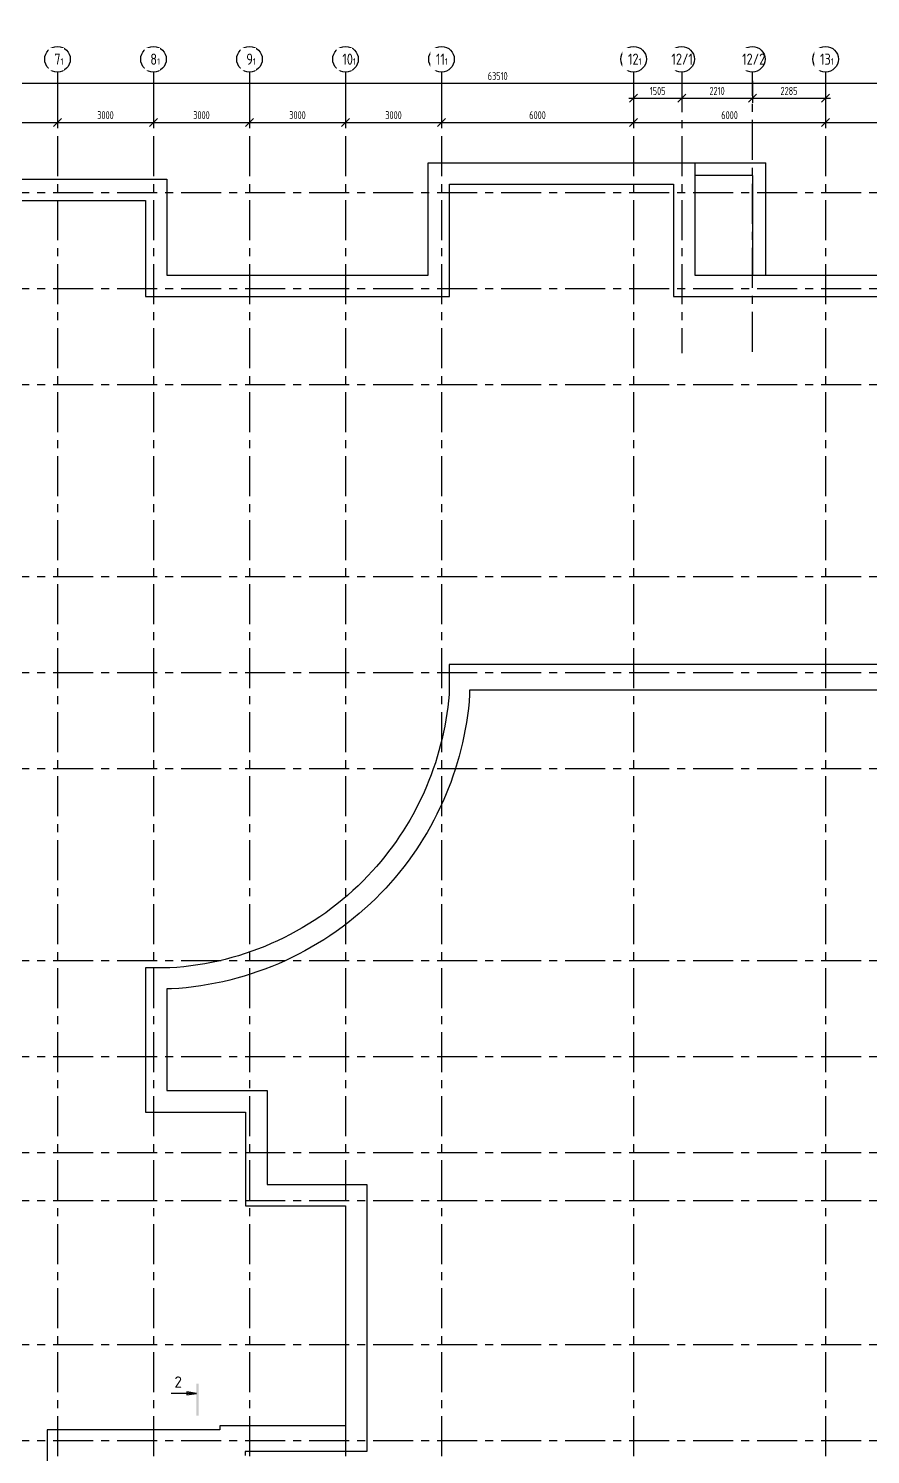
# Model space of a CAD drawing. Header units: millimetres. Extents: x -9318 to 9016603, y 0 to 838141.
# Drawn here: x 74497 to 100805, y 667575 to 712130 of the extents above; entities that cross this region are included whole.
import ezdxf
from ezdxf import colors
from ezdxf.entities.mleader import LeaderData, LeaderLine
from ezdxf.math import Vec2, Vec3

# ---------------------------------------------------------------- set-up
doc = ezdxf.new("R2010")
doc.units = ezdxf.units.MM
doc.linetypes.add('CENTER', pattern=[2, 1.25, -0.25, 0.25, -0.25])
doc.layers.get('Defpoints').update_dxf_attribs({"color": 8})
doc.layers.add('АР_Разрезы', color=175, linetype='Continuous', lineweight=9)
doc.styles.add('ISOCPEUR', font='isocpeur.ttf', dxfattribs={"width": 0.7})
doc.styles.add('METRO-STYLE', font='isocpeur.ttf', dxfattribs={"width": 0.9, "oblique": 15})
doc.styles.add('ГОСТ 2.304', font='isocpeur.ttf', dxfattribs={"width": 0.7})
doc.dimstyles.new('СПДС', dxfattribs={"dimscale": 100, "dimtxt": 2.5, "dimasz": 2.5, "dimexe": 1.5, "dimexo": 0, "dimgap": 1, "dimtad": 1, "dimdec": 0, "dimrnd": 1, "dimtxsty": 'ГОСТ 2.304', "dimblk": 'OBLIQUE', "dimcen": 2.5, "dimdle": 1.5, "dimadec": 0, "dimazin": 2, "dimtfac": 0.75, "dimtdec": 0, "dimtmove": 1, "dimatfit": 3, "dimfxl": 1, "dimtolj": 1, "dimarcsym": 1})

# ---------------------------------------------------------------- blocks, each defined once
blk = doc.blocks.new('_Oblique')
at = {"color": 8, "linetype": 'ByBlock', "lineweight": -2}
blk.add_line((-0.5, -0.5), (0.5, 0.5), dxfattribs=at)
blk = doc.blocks.new('*D1540')
at = {"color": 8, "lineweight": -2, "ltscale": 100, "transparency": 16777216}
for p, q in [((72402, 709198), (72402, 709348)), ((75402, 709580), (75402, 709048)), ((72252, 709198), (75552, 709198))]:
    blk.add_line(p, q, dxfattribs=at)
at = {"layer": 'Defpoints', "color": 0, "ltscale": 100, "transparency": 16777216}
for p in [(75402, 709580), (72402, 709198), (75402, 709198)]:
    blk.add_point(p, dxfattribs=at)
at = {"color": 8, "lineweight": -2, "ltscale": 100, "transparency": 16777216, "xscale": 250, "yscale": 250, "zscale": 250, "rotation": 180}
blk.add_blockref('_Oblique', (72402, 709198), dxfattribs=at)
at = {"color": 8, "lineweight": -2, "ltscale": 100, "transparency": 16777216, "xscale": 250, "yscale": 250, "zscale": 250}
blk.add_blockref('_Oblique', (75402, 709198), dxfattribs=at)
at = {"color": 8, "ltscale": 100, "transparency": 16777216, "insert": (73902, 709423), "char_height": 250, "attachment_point": 5, "style": 'ГОСТ 2.304'}
blk.add_mtext('\\A1;3000', dxfattribs=at)
blk = doc.blocks.new('*D1541')
at = {"color": 8, "lineweight": -2, "ltscale": 100, "transparency": 16777216}
for p, q in [((75402, 709580), (75402, 709048)), ((78402, 709574), (78402, 709048)), ((75252, 709198), (78552, 709198))]:
    blk.add_line(p, q, dxfattribs=at)
at = {"layer": 'Defpoints', "color": 0, "ltscale": 100, "transparency": 16777216}
for p in [(75402, 709580), (78402, 709574), (78402, 709198)]:
    blk.add_point(p, dxfattribs=at)
at = {"color": 8, "lineweight": -2, "ltscale": 100, "transparency": 16777216, "xscale": 250, "yscale": 250, "zscale": 250, "rotation": 180}
blk.add_blockref('_Oblique', (75402, 709198), dxfattribs=at)
at = {"color": 8, "lineweight": -2, "ltscale": 100, "transparency": 16777216, "xscale": 250, "yscale": 250, "zscale": 250}
blk.add_blockref('_Oblique', (78402, 709198), dxfattribs=at)
at = {"color": 8, "ltscale": 100, "transparency": 16777216, "insert": (76902, 709423), "char_height": 250, "attachment_point": 5, "style": 'ГОСТ 2.304'}
blk.add_mtext('\\A1;3000', dxfattribs=at)
blk = doc.blocks.new('*D1542')
at = {"color": 8, "lineweight": -2, "ltscale": 100, "transparency": 16777216}
for p, q in [((78402, 709574), (78402, 709048)), ((81402, 709586), (81402, 709048)), ((78252, 709198), (81552, 709198))]:
    blk.add_line(p, q, dxfattribs=at)
at = {"layer": 'Defpoints', "color": 0, "ltscale": 100, "transparency": 16777216}
for p in [(78402, 709574), (81402, 709586), (81402, 709198)]:
    blk.add_point(p, dxfattribs=at)
at = {"color": 8, "lineweight": -2, "ltscale": 100, "transparency": 16777216, "xscale": 250, "yscale": 250, "zscale": 250, "rotation": 180}
blk.add_blockref('_Oblique', (78402, 709198), dxfattribs=at)
at = {"color": 8, "lineweight": -2, "ltscale": 100, "transparency": 16777216, "xscale": 250, "yscale": 250, "zscale": 250}
blk.add_blockref('_Oblique', (81402, 709198), dxfattribs=at)
at = {"color": 8, "ltscale": 100, "transparency": 16777216, "insert": (79902, 709423), "char_height": 250, "attachment_point": 5, "style": 'ГОСТ 2.304'}
blk.add_mtext('\\A1;3000', dxfattribs=at)
blk = doc.blocks.new('*D1543')
at = {"color": 8, "lineweight": -2, "ltscale": 100, "transparency": 16777216}
for p, q in [((81402, 709586), (81402, 709048)), ((84402, 709540), (84402, 709048)), ((81252, 709198), (84552, 709198))]:
    blk.add_line(p, q, dxfattribs=at)
at = {"layer": 'Defpoints', "color": 0, "ltscale": 100, "transparency": 16777216}
for p in [(81402, 709586), (84402, 709540), (84402, 709198)]:
    blk.add_point(p, dxfattribs=at)
at = {"color": 8, "lineweight": -2, "ltscale": 100, "transparency": 16777216, "xscale": 250, "yscale": 250, "zscale": 250, "rotation": 180}
blk.add_blockref('_Oblique', (81402, 709198), dxfattribs=at)
at = {"color": 8, "lineweight": -2, "ltscale": 100, "transparency": 16777216, "xscale": 250, "yscale": 250, "zscale": 250}
blk.add_blockref('_Oblique', (84402, 709198), dxfattribs=at)
at = {"color": 8, "ltscale": 100, "transparency": 16777216, "insert": (82902, 709423), "char_height": 250, "attachment_point": 5, "style": 'ГОСТ 2.304'}
blk.add_mtext('\\A1;3000', dxfattribs=at)
blk = doc.blocks.new('*D1544')
at = {"color": 8, "lineweight": -2, "ltscale": 100, "transparency": 16777216}
for p, q in [((84402, 709540), (84402, 709048)), ((87402, 709540), (87402, 709048)), ((84252, 709198), (87552, 709198))]:
    blk.add_line(p, q, dxfattribs=at)
at = {"layer": 'Defpoints', "color": 0, "ltscale": 100, "transparency": 16777216}
for p in [(84402, 709540), (87402, 709540), (87402, 709198)]:
    blk.add_point(p, dxfattribs=at)
at = {"color": 8, "lineweight": -2, "ltscale": 100, "transparency": 16777216, "xscale": 250, "yscale": 250, "zscale": 250, "rotation": 180}
blk.add_blockref('_Oblique', (84402, 709198), dxfattribs=at)
at = {"color": 8, "lineweight": -2, "ltscale": 100, "transparency": 16777216, "xscale": 250, "yscale": 250, "zscale": 250}
blk.add_blockref('_Oblique', (87402, 709198), dxfattribs=at)
at = {"color": 8, "ltscale": 100, "transparency": 16777216, "insert": (85902, 709423), "char_height": 250, "attachment_point": 5, "style": 'ГОСТ 2.304'}
blk.add_mtext('\\A1;3000', dxfattribs=at)
blk = doc.blocks.new('*D1545')
at = {"color": 8, "lineweight": -2, "ltscale": 100, "transparency": 16777216}
for p, q in [((87402, 710327), (87402, 709048)), ((93402, 710446), (93402, 709048)), ((87252, 709198), (93552, 709198))]:
    blk.add_line(p, q, dxfattribs=at)
at = {"layer": 'Defpoints', "color": 0, "ltscale": 100, "transparency": 16777216}
for p in [(87402, 710327), (93402, 710446), (93402, 709198)]:
    blk.add_point(p, dxfattribs=at)
at = {"color": 8, "lineweight": -2, "ltscale": 100, "transparency": 16777216, "xscale": 250, "yscale": 250, "zscale": 250, "rotation": 180}
blk.add_blockref('_Oblique', (87402, 709198), dxfattribs=at)
at = {"color": 8, "lineweight": -2, "ltscale": 100, "transparency": 16777216, "xscale": 250, "yscale": 250, "zscale": 250}
blk.add_blockref('_Oblique', (93402, 709198), dxfattribs=at)
at = {"color": 8, "ltscale": 100, "transparency": 16777216, "insert": (90402, 709423), "char_height": 250, "attachment_point": 5, "style": 'ГОСТ 2.304'}
blk.add_mtext('\\A1;6000', dxfattribs=at)
blk = doc.blocks.new('*D1546')
at = {"color": 8, "lineweight": -2, "ltscale": 100, "transparency": 16777216}
for p, q in [((93402, 709659), (93402, 709048)), ((99402, 709734), (99402, 709048)), ((93252, 709198), (99552, 709198))]:
    blk.add_line(p, q, dxfattribs=at)
at = {"layer": 'Defpoints', "color": 0, "ltscale": 100, "transparency": 16777216}
for p in [(93402, 709659), (99402, 709734), (99402, 709198)]:
    blk.add_point(p, dxfattribs=at)
at = {"color": 8, "lineweight": -2, "ltscale": 100, "transparency": 16777216, "xscale": 250, "yscale": 250, "zscale": 250, "rotation": 180}
blk.add_blockref('_Oblique', (93402, 709198), dxfattribs=at)
at = {"color": 8, "lineweight": -2, "ltscale": 100, "transparency": 16777216, "xscale": 250, "yscale": 250, "zscale": 250}
blk.add_blockref('_Oblique', (99402, 709198), dxfattribs=at)
at = {"color": 8, "ltscale": 100, "transparency": 16777216, "insert": (96402, 709423), "char_height": 250, "attachment_point": 5, "style": 'ГОСТ 2.304'}
blk.add_mtext('\\A1;6000', dxfattribs=at)
blk = doc.blocks.new('*D1547')
at = {"color": 8, "lineweight": -2, "ltscale": 100, "transparency": 16777216}
for p, q in [((105402, 709771), (105402, 709048)), ((99402, 709734), (99402, 709048)), ((99252, 709198), (105552, 709198))]:
    blk.add_line(p, q, dxfattribs=at)
at = {"layer": 'Defpoints', "color": 0, "ltscale": 100, "transparency": 16777216}
for p in [(105402, 709771), (99402, 709734), (105402, 709198)]:
    blk.add_point(p, dxfattribs=at)
at = {"color": 8, "lineweight": -2, "ltscale": 100, "transparency": 16777216, "xscale": 250, "yscale": 250, "zscale": 250, "rotation": 180}
blk.add_blockref('_Oblique', (99402, 709198), dxfattribs=at)
at = {"color": 8, "lineweight": -2, "ltscale": 100, "transparency": 16777216, "xscale": 250, "yscale": 250, "zscale": 250}
blk.add_blockref('_Oblique', (105402, 709198), dxfattribs=at)
at = {"color": 8, "ltscale": 100, "transparency": 16777216, "insert": (102402, 709423), "char_height": 250, "attachment_point": 5, "style": 'ГОСТ 2.304'}
blk.add_mtext('\\A1;6000', dxfattribs=at)
blk = doc.blocks.new('*D1551')
at = {"color": 8, "lineweight": -2, "ltscale": 100, "transparency": 16777216}
for p, q in [((93252, 709954), (95057, 709954)), ((93402, 709973), (93402, 709804)), ((94907, 709973), (94907, 709804))]:
    blk.add_line(p, q, dxfattribs=at)
at = {"layer": 'Defpoints', "color": 0, "ltscale": 100, "transparency": 16777216}
for p in [(93402, 709973), (94907, 709973), (94907, 709954)]:
    blk.add_point(p, dxfattribs=at)
at = {"color": 8, "lineweight": -2, "ltscale": 100, "transparency": 16777216, "xscale": 250, "yscale": 250, "zscale": 250, "rotation": 180}
blk.add_blockref('_Oblique', (93402, 709954), dxfattribs=at)
at = {"color": 8, "lineweight": -2, "ltscale": 100, "transparency": 16777216, "xscale": 250, "yscale": 250, "zscale": 250}
blk.add_blockref('_Oblique', (94907, 709954), dxfattribs=at)
at = {"color": 8, "ltscale": 100, "transparency": 16777216, "insert": (94155, 710179), "char_height": 250, "attachment_point": 5, "style": 'ГОСТ 2.304'}
blk.add_mtext('\\A1;1505', dxfattribs=at)
blk = doc.blocks.new('*D1552')
at = {"color": 8, "lineweight": -2, "ltscale": 100, "transparency": 16777216}
for p, q in [((97117, 710495), (97117, 709804)), ((94757, 709954), (97267, 709954)), ((94907, 709973), (94907, 709804))]:
    blk.add_line(p, q, dxfattribs=at)
at = {"layer": 'Defpoints', "color": 0, "ltscale": 100, "transparency": 16777216}
for p in [(97117, 710495), (94907, 709973), (97117, 709954)]:
    blk.add_point(p, dxfattribs=at)
at = {"color": 8, "lineweight": -2, "ltscale": 100, "transparency": 16777216, "xscale": 250, "yscale": 250, "zscale": 250, "rotation": 180}
blk.add_blockref('_Oblique', (94907, 709954), dxfattribs=at)
at = {"color": 8, "lineweight": -2, "ltscale": 100, "transparency": 16777216, "xscale": 250, "yscale": 250, "zscale": 250}
blk.add_blockref('_Oblique', (97117, 709954), dxfattribs=at)
at = {"color": 8, "ltscale": 100, "transparency": 16777216, "insert": (96012, 710179), "char_height": 250, "attachment_point": 5, "style": 'ГОСТ 2.304'}
blk.add_mtext('\\A1;2210', dxfattribs=at)
blk = doc.blocks.new('*D1553')
at = {"color": 8, "lineweight": -2, "ltscale": 100, "transparency": 16777216}
for p, q in [((97117, 710495), (97117, 709804)), ((99402, 710311), (99402, 709804)), ((96967, 709954), (99552, 709954))]:
    blk.add_line(p, q, dxfattribs=at)
at = {"layer": 'Defpoints', "color": 0, "ltscale": 100, "transparency": 16777216}
for p in [(97117, 710495), (99402, 710311), (99402, 709954)]:
    blk.add_point(p, dxfattribs=at)
at = {"color": 8, "lineweight": -2, "ltscale": 100, "transparency": 16777216, "xscale": 250, "yscale": 250, "zscale": 250, "rotation": 180}
blk.add_blockref('_Oblique', (97117, 709954), dxfattribs=at)
at = {"color": 8, "lineweight": -2, "ltscale": 100, "transparency": 16777216, "xscale": 250, "yscale": 250, "zscale": 250}
blk.add_blockref('_Oblique', (99402, 709954), dxfattribs=at)
at = {"color": 8, "ltscale": 100, "transparency": 16777216, "insert": (98260, 710179), "char_height": 250, "attachment_point": 5, "style": 'ГОСТ 2.304'}
blk.add_mtext('\\A1;2285', dxfattribs=at)
blk = doc.blocks.new('*D1555')
at = {"color": 8, "lineweight": -2, "ltscale": 100, "transparency": 16777216}
for p, q in [((57252, 710420), (121062, 710420)), ((57402, 710420), (57402, 710570)), ((120912, 710420), (120912, 710570))]:
    blk.add_line(p, q, dxfattribs=at)
at = {"layer": 'Defpoints', "color": 0, "ltscale": 100, "transparency": 16777216}
for p in [(57402, 710420), (120912, 710420), (120912, 710420)]:
    blk.add_point(p, dxfattribs=at)
at = {"color": 8, "lineweight": -2, "ltscale": 100, "transparency": 16777216, "xscale": 250, "yscale": 250, "zscale": 250, "rotation": 180}
blk.add_blockref('_Oblique', (57402, 710420), dxfattribs=at)
at = {"color": 8, "lineweight": -2, "ltscale": 100, "transparency": 16777216, "xscale": 250, "yscale": 250, "zscale": 250}
blk.add_blockref('_Oblique', (120912, 710420), dxfattribs=at)
at = {"color": 8, "ltscale": 100, "transparency": 16777216, "insert": (89157, 710645), "char_height": 250, "attachment_point": 5, "style": 'ГОСТ 2.304'}
blk.add_mtext('\\A1;63510', dxfattribs=at)
blk = doc.blocks.new('_DotSmall')
at = {"color": 8, "linetype": 'ByBlock', "const_width": 0.5}
blk.add_lwpolyline([(-0.0625, 0, 1), (0.0625, 0, 1)], format="xyb", close=True, dxfattribs=at)
blk = doc.blocks.new('A$C60573c2e')
at = {"layer": 'АР_Разрезы', "ltscale": 100}
h = blk.add_hatch(color=8, dxfattribs=at)
h.dxf.hatch_style = 1
h.paths.add_polyline_path([(22341, -38222), (22411, -38222), (22411, -37222), (22341, -37222)])
h.paths.add_polyline_path([(22040, -37573), (22341, -37522), (22040, -37522)])
h.paths.add_polyline_path([(22040, -37522), (22341, -37522), (22040, -37472)])
at = {"layer": 'АР_Разрезы', "color": 8, "lineweight": 25, "ltscale": 100}
for p, q in [((22341, -37522), (22040, -37472)), ((22040, -37472), (22040, -37573)), ((22040, -37573), (22341, -37522))]:
    blk.add_line(p, q, dxfattribs=at)
at = {"layer": 'АР_Разрезы', "color": 8, "lineweight": 25, "ltscale": 100, "elevation": 0}
blk.add_lwpolyline([(22341, -37522), (21557, -37522)], dxfattribs=at)
at = {"layer": 'АР_Разрезы', "color": 8, "lineweight": 25, "ltscale": 100, "insert": (21891, -36993), "char_height": 350, "width": 583.33, "attachment_point": 3, "style": 'METRO-STYLE'}
blk.add_mtext('{\\Q0;\\W1;2}', dxfattribs=at)

msp = doc.modelspace()

# ---------------------------------------------------------------- linework, layer by layer
at = {"linetype": 'CENTER', "ltscale": 1000}
for p, q in [((75402.03, 710770.43), (75402.03, 655038.08)), ((78402.03, 710770.43), (78402.03, 655038.08)), ((81402.03, 710770.43), (81402.03, 655038.08)), ((84402.03, 710770.43), (84402.03, 655038.08)), ((87402.03, 710770.43), (87402.03, 655038.08)), ((93402.03, 710770.43), (93402.03, 655038.08)), ((94907.03, 710770.43), (94907.03, 701982.83)), ((97117.03, 702024.23), (97117.03, 710768.97)), ((99402.03, 710770.43), (99402.03, 655038.08)), ((51268.34, 707007.96), (134446.74, 707007.96)), ((51268.34, 704007.96), (134446.74, 704007.96)), ((51268.34, 701007.96), (134446.74, 701007.96)), ((51268.34, 695007.96), (134446.74, 695007.96)), ((51268.34, 692007.96), (134446.74, 692007.96)), ((51268.34, 689007.96), (134446.74, 689007.96)), ((51268.34, 683007.96), (134446.74, 683007.96)), ((51268.34, 680007.96), (134446.74, 680007.96)), ((51268.34, 677007.96), (134446.74, 677007.96)), ((51268.34, 675507.96), (134446.74, 675507.96)), ((51268.34, 671007.96), (134446.74, 671007.96)), ((51268.34, 668007.96), (134446.74, 668007.96))]:
    msp.add_line(p, q, dxfattribs=at)
at = {"ltscale": 100}
for points in [[(62920.66, 658292.96), (62920.66, 682587.96), (56980.78, 682587.96), (56980.78, 695427.96), (60490.56, 695427.96), (60490.56, 695567.96, -0.2153269), (63089.44, 701322.9, -0.15039384), (68840.78, 703918.18), (68980.78, 703918.18), (68980.78, 707427.96), (78820.78, 707427.96), (78820.78, 704427.96), (86980.78, 704427.96), (86980.78, 707937.96), (97530.78, 707937.96)], [(63720.66, 659092.96), (63720.66, 683257.96), (57650.78, 683257.96), (57650.78, 694757.96), (61218.02, 694757.96), (61217.82, 695572.98, -0.18105595), (63600.79, 700807.95, -0.18118062), (68840.13, 703191.28), (69650.78, 703191.28), (69650.78, 706757.96), (78150.78, 706757.96), (78150.78, 703757.96), (87650.78, 703757.96), (87650.78, 707267.97), (94651.06, 707267.95), (94650.5, 703757.79), (120660.77, 703757.82)], [(95320.78, 704427.96), (121330.78, 704427.96), (121330.78, 694587.96), (117820.78, 694587.96), (117820.78, 691457.96), (88280.14, 691457.96), (88280.14, 691317.96, -0.1768281), (85510.14, 685116.61, -0.18821254), (78960.66, 682123.22), (78820.66, 682123.22), (78820.66, 678942.96), (81950.66, 678942.96), (81950.66, 676012.96), (85070.81, 676012.96), (85070.81, 667672.96), (81270.66, 667672.96), (81270.66, 667542.96)], [(117150.78, 692257.96), (87635.78, 692257.96), (87635.78, 691317.96, -0.17135881), (85104.34, 685655.51, -0.19045462), (78909.01, 682776.65), (78150.66, 682776.65), (78150.66, 678272.96), (81280.66, 678272.96), (81280.66, 675342.96), (84402.03, 675342.96)]]:
    msp.add_lwpolyline(points, format="xyb", dxfattribs=at)
msp.add_lwpolyline([(95320.57, 704427.99), (97130.78, 704427.93), (97130.78, 707537.96), (95320.99, 707538.02)], close=True, dxfattribs=at)
for points in [[(95321.33, 707937.96), (95320.78, 704427.96)], [(97530.78, 704427.96), (97530.78, 707937.96)], [(84402.03, 675342.96), (84400.78, 668472.96), (80470.66, 668472.96), (80470.66, 668342.96), (75080.65, 668342.95), (75080.66, 659892.96)]]:
    msp.add_lwpolyline(points, dxfattribs=at)
at = {"ltscale": 0.5}
for centre in [(75402.03, 711170.43), (78402.03, 711170.43), (81402.03, 711170.43), (84402.03, 711170.43), (87402.03, 711170.43), (93402.03, 711170.43), (94902.03, 711170.43), (97112.03, 711170.43), (99402.03, 711170.43)]:
    msp.add_circle(centre, 400, dxfattribs=at)

# ---------------------------------------------------------------- block references
at = {"ltscale": 100}
msp.add_blockref('A$C60573c2e', (57402.03, 707007.96), dxfattribs=at)

# ---------------------------------------------------------------- dimensions: what is measured, and where the dimension line sits
for base, p1, p2, picture, middle in [((93402.03, 709198.06), (87402.03, 710326.77), (93402.03, 710446.25), '*D1545', (90402.03, 709423.06)), ((94907.03, 709953.93), (93402.03, 709973.25), (94907.03, 709973.25), '*D1551', (94154.53, 710178.93)), ((97117.03, 709953.93), (94907.03, 709973.25), (97117.03, 710494.91), '*D1552', (96012.03, 710178.93)), ((99402.03, 709953.93), (97117.03, 710494.91), (99402.03, 710311.36), '*D1553', (98259.53, 710178.93)), ((105402.03, 709198.06), (99402.03, 709733.72), (105402.03, 709770.72), '*D1547', (102402.03, 709423.06)), ((75402.03, 709198.06), (72402.03, 709198.06), (75402.03, 709580.09), '*D1540', (73902.03, 709423.06)), ((78402.03, 709198.06), (75402.03, 709580.09), (78402.03, 709574.34), '*D1541', (76902.03, 709423.06)), ((81402.03, 709198.06), (78402.03, 709574.34), (81402.03, 709585.91), '*D1542', (79902.03, 709423.06)), ((84402.03, 709198.06), (81402.03, 709585.91), (84402.03, 709539.64), '*D1543', (82902.03, 709423.06)), ((87402.03, 709198.06), (84402.03, 709539.64), (87402.03, 709539.77), '*D1544', (85902.03, 709423.06)), ((99402.03, 709198.06), (93402.03, 709659.25), (99402.03, 709733.72), '*D1546', (96402.03, 709423.06))]:
    dim = msp.add_linear_dim(base=base, p1=p1, p2=p2, dimstyle='СПДС', override={"dimclrd": 8, "dimclre": 8, "dimclrt": 8}, dxfattribs=at)
    dim.commit()
    dim.dimension.update_dxf_attribs({"geometry": picture, "text_midpoint": middle})

# ---------------------------------------------------------------- next in the draw order: texts
at = {"char_height": 350, "width": 123.8671, "attachment_point": 1, "line_spacing_factor": 1.149209, "style": 'ГОСТ 2.304', "bg_fill": 2}
for s, insert in [('{\\W0.8;7\\H0.57143x;1}', (75302.21, 711348.2)), ('{\\W0.8;8\\H0.57143x;1}', (78302.21, 711348.2)), ('{\\W0.8;9\\H0.57143x;1}', (81302.21, 711348.2)), ('{\\W0.8;10\\H0.57143x;1}', (84302.21, 711348.2)), ('{\\W0.8;11\\H0.57143x;1}', (87227.94, 711348.2)), ('{\\W0.8;12\\H0.57143x;1}', (93227.94, 711348.2)), ('{\\W0.8;12/1}', (94584.33, 711348.2)), ('{\\W0.8;12/2}', (96794.33, 711348.2))]:
    msp.add_mtext(s, dxfattribs=dict(at, insert=insert))
at = {"ltscale": 0.5, "insert": (99227.94, 711348.2), "char_height": 350, "width": 123.8671, "attachment_point": 1, "line_spacing_factor": 1.149209, "style": 'ГОСТ 2.304', "bg_fill": 2}
msp.add_mtext('{\\W0.8;13\\H0.57143x;1}', dxfattribs=at)

# ---------------------------------------------------------------- next in the draw order: dimensions: what is measured, and where the dimension line sits
at = {"ltscale": 100}
dim = msp.add_linear_dim(base=(120912.03, 710420.43), p1=(57402.03, 710420.43), p2=(120912.03, 710420.43), dimstyle='СПДС', override={"dimclrd": 8, "dimclre": 8, "dimclrt": 8}, dxfattribs=at)
dim.commit()
dim.dimension.update_dxf_attribs({"geometry": '*D1555', "text_midpoint": (89157.03, 710645.43)})

# ---------------------------------------------------------------- next in the draw order: leaders
ml = msp.add_multileader_mtext('Standard')
ml.set_content('+13,200', color=8, style='ISOCPEUR')
ml.set_leader_properties(color=8, linetype='Continuous', lineweight=-1)
ml.set_arrow_properties(name='DOTSMALL')
ml.build(insert=Vec2(0, 0))
ml.multileader.update_dxf_attribs({"has_text_frame": 1, "text_left_attachment_type": 4, "text_right_attachment_type": 4, "dogleg_length": 100, "arrow_head_size": 180})
ctx = ml.context
ctx.base_point, ctx.char_height, ctx.arrow_head_size, ctx.landing_gap_size, ctx.plane_origin = Vec3(93068.63, 826103.47), 250, 180, 50, Vec3(90907.41, 825512.23)
ctx.left_attachment, ctx.right_attachment = 4, 4
notes = []
notes.append((ctx, [(0, (0, 0, 0), (0, 0), (1, 0), 1, [])]))
ctx.mtext.insert, ctx.mtext.width, ctx.mtext.line_spacing_style, ctx.mtext.flow_direction = Vec3(93118.63, 826436.81), 852.697, 2, 5
ml = msp.add_multileader_mtext('Standard')
ml.set_content('+11,550', color=8, style='ISOCPEUR')
ml.set_leader_properties(color=8, linetype='Continuous', lineweight=-1)
ml.set_arrow_properties(name='DOTSMALL')
ml.build(insert=Vec2(0, 0))
ml.multileader.update_dxf_attribs({"has_text_frame": 1, "text_left_attachment_type": 4, "text_right_attachment_type": 4, "dogleg_length": 100, "arrow_head_size": 180})
ctx = ml.context
ctx.base_point, ctx.char_height, ctx.arrow_head_size, ctx.landing_gap_size, ctx.plane_origin = Vec3(88068.63, 825358.47), 250, 180, 50, Vec3(85907.41, 824767.23)
ctx.left_attachment, ctx.right_attachment = 4, 4
notes.append((ctx, [(0, (0, 0, 0), (0, 0), (1, 0), 1, [])]))
ctx.mtext.insert, ctx.mtext.width, ctx.mtext.line_spacing_style, ctx.mtext.flow_direction = Vec3(88118.63, 825691.81), 852.697, 2, 5
for ctx, leaders in notes:
    for number, flags, end, landing, length, lines in leaders:
        leader = LeaderData()
        leader.index, (leader.has_last_leader_line, leader.has_dogleg_vector, leader.attachment_direction) = number, flags
        leader.last_leader_point, leader.dogleg_vector, leader.dogleg_length = Vec3(end), Vec3(landing), length
        for number, points, colour, breaks in lines:
            line = LeaderLine()
            line.index, line.vertices, line.color, line.breaks = number, Vec3.list(points), colors.encode_raw_color(colour), breaks
            leader.lines.append(line)
        ctx.leaders.append(leader)

doc.saveas('drawing.dxf')
